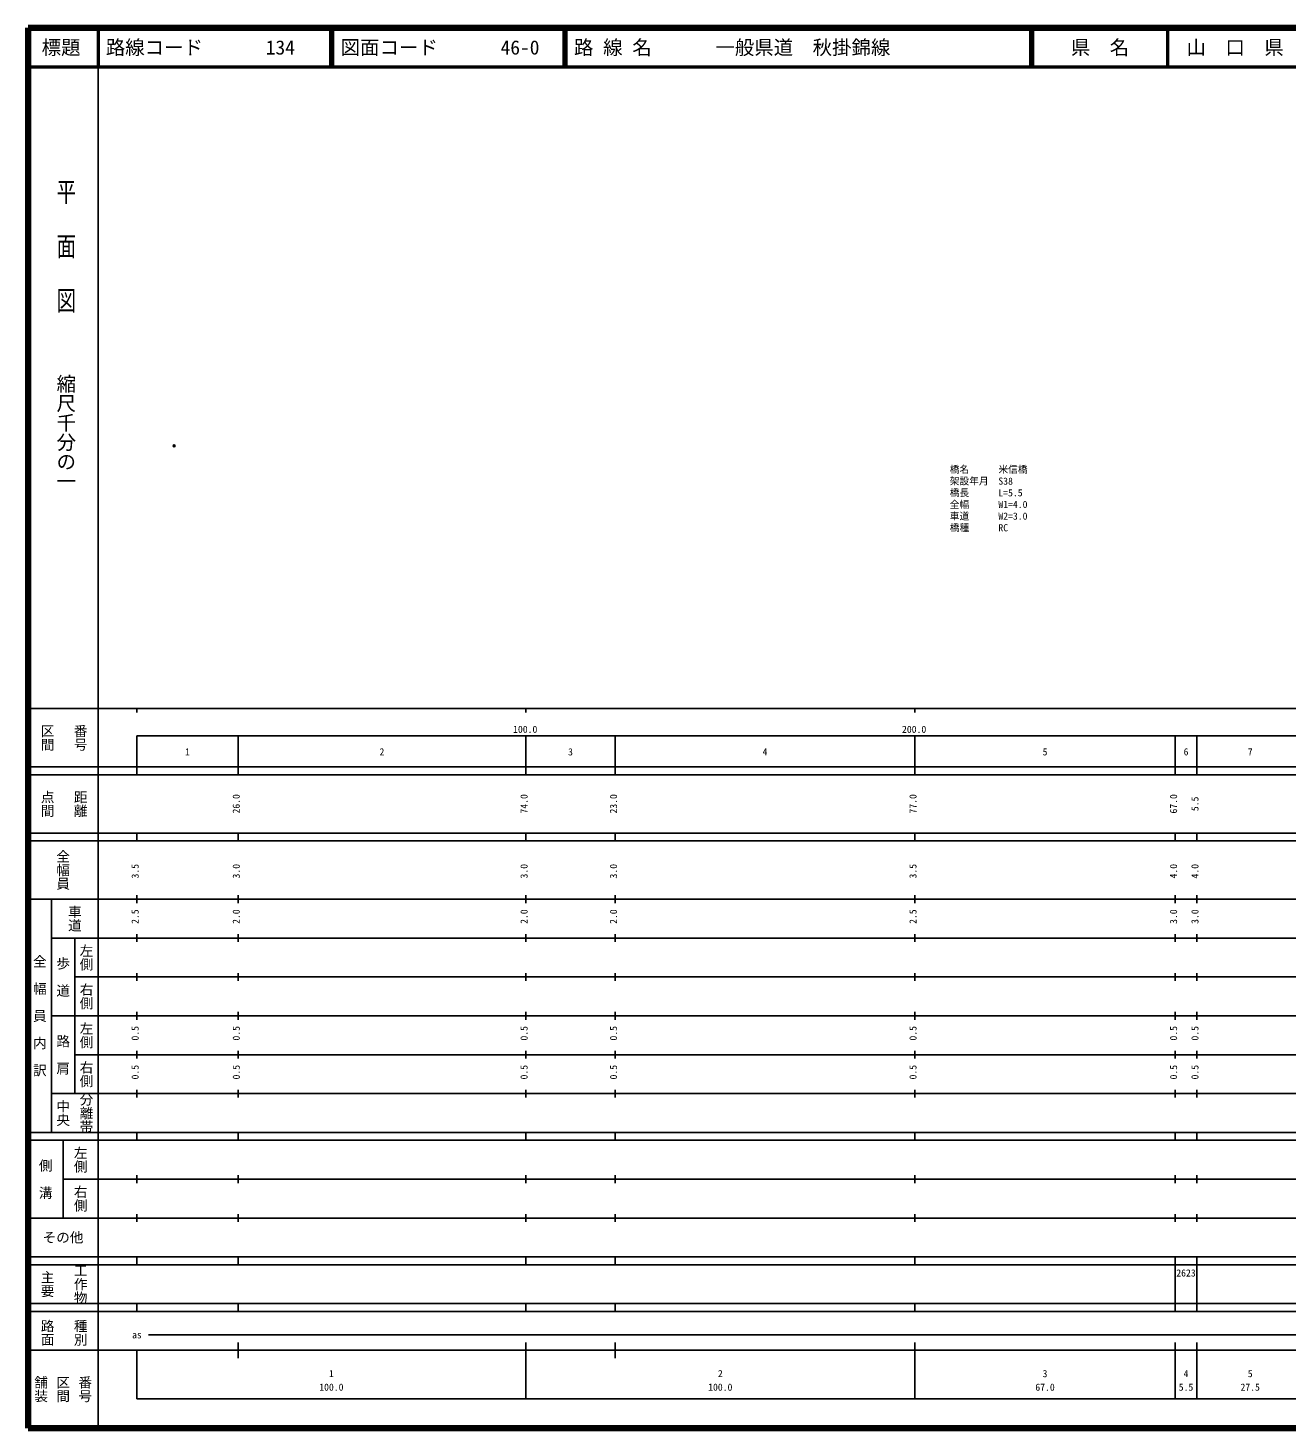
# Model space of a CAD drawing. Units: millimetres on the paper, with parts at other scales. Extents: x 40 to 680, y 20 to 380.
# Drawn here: x 40 to 363.7, y 20 to 380 of the extents above; entities that cross this region are included whole.
import ezdxf
from ezdxf.enums import TextEntityAlignment as Align

# ---------------------------------------------------------------- set-up
doc = ezdxf.new("R2010")
doc.units = ezdxf.units.MM
doc.header["$PDMODE"] = 32
doc.header["$PDSIZE"] = 0.5
for name, color, linetype in [('M-OTRS', 6, 'Continuous'), ('M-STR-HTXT', 7, 'Continuous'), ('M-TTL-TXT', 7, 'Continuous')]:
    doc.layers.add(name, color=color, linetype=linetype)
for name, color, linetype, lineweight in [('M-TTL', 2, 'Continuous', 140), ('M-TTL-BAND', 7, 'Continuous', 25), ('M-TTL-LINE', 7, 'Continuous', 50)]:
    doc.layers.add(name, color=color, linetype=linetype, lineweight=lineweight)
doc.styles.add('@ＭＳ ゴシック', font='')
doc.styles.add('ＭＳ ゴシック', font='')
doc.styles.get('@ＭＳ ゴシック').set_extended_font_data('@MS Gothic')
doc.styles.get('ＭＳ ゴシック').set_extended_font_data('MS Gothic')

msp = doc.modelspace()

# ---------------------------------------------------------------- linework, layer by layer
at = {"layer": 'M-OTRS'}
msp.add_point((77.568, 272.534), dxfattribs=at)
at = {"layer": 'M-TTL'}
for p, q in [((40, 380), (40, 20)), ((680, 380), (40, 380)), ((40, 20), (680, 20))]:
    msp.add_line(p, q, dxfattribs=at)
at = {"layer": 'M-TTL-BAND'}
for p, q in [((58, 370), (58, 20)), ((40, 205), (579, 205)), ((68, 205), (68, 204)), ((168, 205), (168, 204)), ((268, 205), (268, 204)), ((68, 198), (579, 198)), ((68, 198), (68, 188)), ((94, 188), (94, 198)), ((168, 188), (168, 198)), ((191, 188), (191, 198)), ((268, 188), (268, 198)), ((335, 188), (335, 198)), ((340.5, 188), (340.5, 198)), ((40, 190), (579, 190)), ((40, 188), (579, 188)), ((40, 173), (579, 173)), ((68, 171), (68, 173)), ((94, 171), (94, 173)), ((168, 171), (168, 173)), ((191, 171), (191, 173)), ((268, 171), (268, 173)), ((335, 171), (335, 173)), ((340.5, 171), (340.5, 173)), ((40, 171), (579, 171)), ((40, 156), (579, 156)), ((46, 96), (46, 156)), ((68, 155), (68, 157)), ((94, 155), (94, 157)), ((168, 155), (168, 157)), ((191, 155), (191, 157)), ((268, 155), (268, 157)), ((335, 155), (335, 157)), ((340.5, 155), (340.5, 157)), ((46, 146), (579, 146)), ((52, 146), (52, 106)), ((68, 145), (68, 147)), ((94, 145), (94, 147)), ((168, 145), (168, 147)), ((191, 145), (191, 147)), ((268, 145), (268, 147)), ((335, 145), (335, 147)), ((340.5, 145), (340.5, 147)), ((68, 135), (68, 137)), ((94, 135), (94, 137)), ((168, 135), (168, 137)), ((191, 135), (191, 137)), ((268, 135), (268, 137)), ((335, 135), (335, 137)), ((340.5, 135), (340.5, 137)), ((52, 136), (579, 136)), ((46, 126), (579, 126)), ((68, 125), (68, 127)), ((94, 125), (94, 127)), ((168, 125), (168, 127)), ((191, 125), (191, 127)), ((268, 125), (268, 127)), ((335, 125), (335, 127)), ((340.5, 125), (340.5, 127)), ((52, 116), (579, 116)), ((68, 115), (68, 117)), ((94, 115), (94, 117)), ((168, 115), (168, 117)), ((191, 115), (191, 117)), ((268, 115), (268, 117)), ((335, 115), (335, 117)), ((340.5, 115), (340.5, 117)), ((46, 106), (579, 106)), ((68, 105), (68, 107)), ((94, 105), (94, 107)), ((168, 105), (168, 107)), ((191, 105), (191, 107)), ((268, 105), (268, 107)), ((335, 105), (335, 107)), ((340.5, 105), (340.5, 107)), ((40, 96), (579, 96)), ((40, 94), (579, 94)), ((49, 94), (49, 74)), ((68, 94), (68, 96)), ((94, 94), (94, 96)), ((168, 94), (168, 96)), ((191, 94), (191, 96)), ((268, 94), (268, 96)), ((335, 94), (335, 96)), ((340.5, 94), (340.5, 96)), ((49, 84), (579, 84)), ((68, 83), (68, 85)), ((94, 83), (94, 85)), ((168, 83), (168, 85)), ((191, 83), (191, 85)), ((268, 83), (268, 85)), ((335, 83), (335, 85)), ((340.5, 83), (340.5, 85)), ((40, 74), (579, 74)), ((68, 73), (68, 75)), ((94, 73), (94, 75)), ((168, 73), (168, 75)), ((191, 73), (191, 75)), ((268, 73), (268, 75)), ((335, 73), (335, 75)), ((340.5, 73), (340.5, 75)), ((40, 64), (579, 64)), ((40, 62), (579, 62)), ((68, 62), (68, 64)), ((94, 62), (94, 64)), ((168, 62), (168, 64)), ((191, 62), (191, 64)), ((268, 62), (268, 64)), ((335, 62), (335, 64)), ((335, 52), (335, 62)), ((340.5, 62), (340.5, 64)), ((340.5, 52), (340.5, 62)), ((40, 52), (579, 52)), ((68, 50), (68, 52)), ((94, 50), (94, 52)), ((168, 50), (168, 52)), ((191, 50), (191, 52)), ((268, 50), (268, 52)), ((335, 50), (335, 52)), ((340.5, 50), (340.5, 52)), ((40, 50), (579, 50)), ((71, 44), (565, 44)), ((40, 40), (579, 40)), ((68, 40), (68, 27.5)), ((94, 38), (94, 42)), ((168, 27.5), (168, 42)), ((191, 38), (191, 42)), ((268, 27.5), (268, 42)), ((335, 27.5), (335, 42)), ((340.5, 27.5), (340.5, 42)), ((68, 27.5), (579, 27.5))]:
    msp.add_line(p, q, dxfattribs=at)
at = {"layer": 'M-TTL-LINE'}
for p, q in [((58, 380), (58, 370)), ((117.75, 380), (117.75, 370)), ((118.25, 380), (118.25, 370)), ((177.75, 380), (177.75, 370)), ((178.25, 380), (178.25, 370)), ((297.75, 380), (297.75, 370)), ((298.25, 380), (298.25, 370)), ((333, 380), (333, 370)), ((40, 370), (680, 370))]:
    msp.add_line(p, q, dxfattribs=at)

# ---------------------------------------------------------------- texts
at = {"layer": 'M-STR-HTXT', "style": 'ＭＳ ゴシック'}
for s, p in [('橋名\u3000\u3000\u3000米信橋', (277, 265.023)), ('架設年月\u3000S38', (277, 262.023)), ('橋長\u3000\u3000\u3000L=5.5', (277, 259.023)), ('全幅\u3000\u3000\u3000W1=4.0', (277, 256.023)), ('車道\u3000\u3000\u3000W2=3.0', (277, 253.023)), ('橋種\u3000\u3000\u3000RC', (277, 250.023))]:
    msp.add_text(s, height=1.833, dxfattribs=at).set_placement(p, align=Align.BOTTOM_LEFT)
at = {"layer": 'M-TTL-BAND', "style": '@ＭＳ ゴシック', "width": 1.4}
msp.add_text('平  面  図', height=3.666, rotation=270, dxfattribs=at).set_placement((49.777, 306.475), align=Align.MIDDLE_RIGHT)
at = {"layer": 'M-TTL-BAND', "style": '@ＭＳ ゴシック'}
msp.add_text('縮尺千分の一', height=3.666, rotation=270, dxfattribs=at).set_placement((49.777, 261.03), align=Align.MIDDLE_RIGHT)
for s, p in [('区間', (45, 197.5)), ('番号', (53.5, 197.5)), ('点間', (45, 180.5)), ('距離', (53.5, 180.5)), ('全幅員', (49, 163.5)), ('車道', (52, 151)), ('左側', (55, 141)), ('全\u3000幅\u3000員\u3000内\u3000訳', (43, 126)), ('歩\u3000道', (49, 136)), ('右側', (55, 131)), ('左側', (55, 121)), ('路\u3000肩', (49, 116)), ('右側', (55, 111)), ('分離帯', (55, 101)), ('中央', (49, 101)), ('左側', (53.5, 89)), ('側\u3000溝', (44.5, 84)), ('右側', (53.5, 79)), ('工作物', (53.5, 57)), ('主要', (45, 57)), ('路面', (45, 44.5)), ('種別', (53.5, 44.5)), ('舗装', (43.333, 30)), ('区間', (49, 30)), ('番号', (54.667, 30))]:
    msp.add_text(s, height=2.566, rotation=270, dxfattribs=at).set_placement(p, align=Align.MIDDLE_CENTER)
at = {"layer": 'M-TTL-BAND', "style": 'ＭＳ ゴシック'}
for s, p in [('100.0', (167.844, 198.195)), ('200.0', (267.844, 198.195)), ('1', (81, 192.405)), ('2', (131, 192.405)), ('3', (179.5, 192.405)), ('4', (229.5, 192.405)), ('5', (301.5, 192.405)), ('6', (337.75, 192.405)), ('7', (354.25, 192.405)), ('as', (68, 42.5)), ('1', (118, 32.523)), ('2', (218, 32.523)), ('3', (301.5, 32.523)), ('4', (337.75, 32.523)), ('5', (354.25, 32.523)), ('100.0', (118, 29.033)), ('100.0', (218, 29.033)), ('67.0', (301.5, 29.033)), ('5.5', (337.75, 29.033)), ('27.5', (354.25, 29.033))]:
    msp.add_text(s, height=1.833, dxfattribs=at).set_placement(p, align=Align.BOTTOM_CENTER)
for s, p in [('26.0', (95, 180.5)), ('74.0', (169, 180.5)), ('23.0', (192, 180.5)), ('77.0', (269, 180.5)), ('67.0', (336, 180.5)), ('5.5', (341.5, 180.5)), ('3.5', (69, 163.174)), ('3.0', (95, 163.174)), ('3.0', (169, 163.174)), ('3.0', (192, 163.174)), ('3.5', (269, 163.174)), ('4.0', (336, 163.174)), ('4.0', (341.5, 163.174)), ('2.5', (69, 151.5)), ('2.0', (95, 151.5)), ('2.0', (169, 151.5)), ('2.0', (192, 151.5)), ('2.5', (269, 151.5)), ('3.0', (336, 151.5)), ('3.0', (341.5, 151.5)), ('0.5', (69, 121.5)), ('0.5', (95, 121.5)), ('0.5', (169, 121.5)), ('0.5', (192, 121.5)), ('0.5', (269, 121.5)), ('0.5', (336, 121.5)), ('0.5', (341.5, 121.5)), ('0.5', (69, 111.5)), ('0.5', (95, 111.5)), ('0.5', (169, 111.5)), ('0.5', (192, 111.5)), ('0.5', (269, 111.5)), ('0.5', (336, 111.5)), ('0.5', (341.5, 111.5))]:
    msp.add_text(s, height=1.833, rotation=90, dxfattribs=at).set_placement(p, align=Align.BOTTOM_CENTER)
msp.add_text('その他', height=2.566, dxfattribs=at).set_placement((49, 69), align=Align.MIDDLE_CENTER)
msp.add_text('2623', height=1.833, dxfattribs=at).set_placement((335.25, 58.405), align=Align.BOTTOM_LEFT)
at = {"layer": 'M-TTL-TXT', "style": 'ＭＳ ゴシック'}
for s, p in [('標題', (48.5, 375)), ('県\u3000名', (315.625, 375)), ('山\u3000口\u3000県', (350.375, 375))]:
    msp.add_text(s, height=3.666, dxfattribs=at).set_placement(p, align=Align.MIDDLE_CENTER)
for s, p in [('路線コード', (60, 375)), ('134', (101.142, 375)), ('図面コード', (120.38, 375)), ('46-0', (161.521, 375)), ('路 線 名', (180.38, 375)), ('一般県道\u3000秋掛錦線', (216.734, 375))]:
    msp.add_text(s, height=3.666, dxfattribs=at).set_placement(p, align=Align.MIDDLE_LEFT)

doc.saveas('drawing.dxf')
